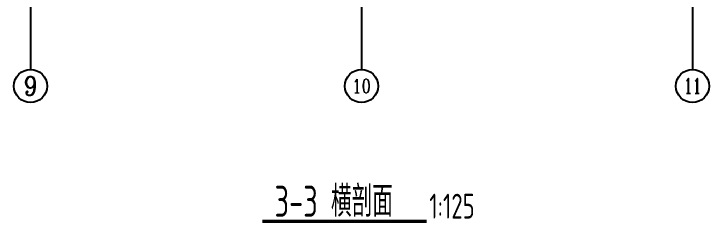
# Model space of a CAD drawing. Header units: millimetres. Extents: x -897614 to 191467, y -439928 to 101803.
# Drawn here: x -828788 to -811988, y -115712 to -110655 of the extents above; entities that cross this region are included whole.
import ezdxf
from ezdxf.enums import TextEntityAlignment as Align

# ---------------------------------------------------------------- set-up
doc = ezdxf.new("R2010")
doc.units = ezdxf.units.MM
doc.header["$LTSCALE"] = 1000
for name, color, linetype in [('AXIS', 3, 'Continuous'), ('DIM_SYMB', 3, 'Continuous'), ('PUB_TEXT', 7, 'Continuous')]:
    doc.layers.add(name, color=color, linetype=linetype)
doc.layers.add('AXIS_TEXT', color=7, linetype='Continuous', lineweight=18)
doc.styles.add('_TCH_AXIS', font='COMPLEX', dxfattribs={"bigfont": 'GBCBIG'})
doc.styles.add('COMPLEX', font='COMPLEX')
doc.styles.add('TSSD', font='tssdeng.shx', dxfattribs={"width": 0.7, "bigfont": 'tssdchn.shx'})

# ---------------------------------------------------------------- blocks, each defined once
blk = doc.blocks.new('_axiso')
blk.add_circle((0, 0), 0.5)
at = {"layer": 'AXIS_TEXT', "style": 'COMPLEX', "width": 1.041667}
blk.add_attdef('A', text='', height=0.56, dxfattribs=at).set_placement((-0.25, -0.28), (0.25, -0.28), align=Align.FIT)

msp = doc.modelspace()

# ---------------------------------------------------------------- linework, layer by layer
at = {"layer": 'AXIS'}
for p, q in [((-828388.43575, -110178.37096, 0), (-828388.43575, -111998.22092, 0)), ((-820388.43575, -110178.37096, 0), (-820388.43575, -111998.22092, 0)), ((-812388.43575, -110178.37096, 0), (-812388.43575, -111998.22092, 0))]:
    msp.add_line(p, q, dxfattribs=at)
at = {"layer": 'DIM_SYMB', "const_width": 80}
msp.add_lwpolyline([(-822786.3997, -115672.26974), (-818809.63371, -115672.26991)], dxfattribs=at)

# ---------------------------------------------------------------- block references
at = {"layer": 'AXIS'}
ref = msp.add_blockref('_axiso', (-828388.43575, -112398.22092, 0), dxfattribs=dict(at, xscale=800, yscale=800, zscale=800))
ref.add_attrib('A', '9', dxfattribs={"layer": 'AXIS_TEXT', "ltscale": 10, "height": 465.94816, "style": '_TCH_AXIS'}).set_placement((-828543.7518, -112631.195, 0), (-828233.11969, -112631.195, 0), align=Align.FIT)
ref = msp.add_blockref('_axiso', (-820388.43575, -112398.22092, 0), dxfattribs=dict(at, xscale=800, yscale=800, zscale=800))
ref.add_attrib('A', '10', dxfattribs={"layer": 'AXIS_TEXT', "ltscale": 10, "height": 328.445495, "style": '_TCH_AXIS'}).set_placement((-820615.21954, -112562.44367, 0), (-820161.65195, -112562.44367, 0), align=Align.FIT)
ref = msp.add_blockref('_axiso', (-812388.43575, -112398.22092, 0), dxfattribs=dict(at, xscale=800, yscale=800, zscale=800))
ref.add_attrib('A', '11', dxfattribs={"layer": 'AXIS_TEXT', "ltscale": 10, "height": 368.76258, "style": '_TCH_AXIS'}).set_placement((-812599.15722, -112582.60221, 0), (-812177.71427, -112582.60221, 0), align=Align.FIT)

# ---------------------------------------------------------------- texts
at = {"layer": 'PUB_TEXT', "style": 'TSSD', "width": 0.7}
for s, height, p in [('3-3 横剖面', 750, (-822490.31823, -115559.11769)), ('1:125', 600, (-818749.57514, -115602.58772))]:
    msp.add_text(s, height=height, rotation=359.999999146, dxfattribs=at).set_placement(p)

doc.saveas('drawing.dxf')
